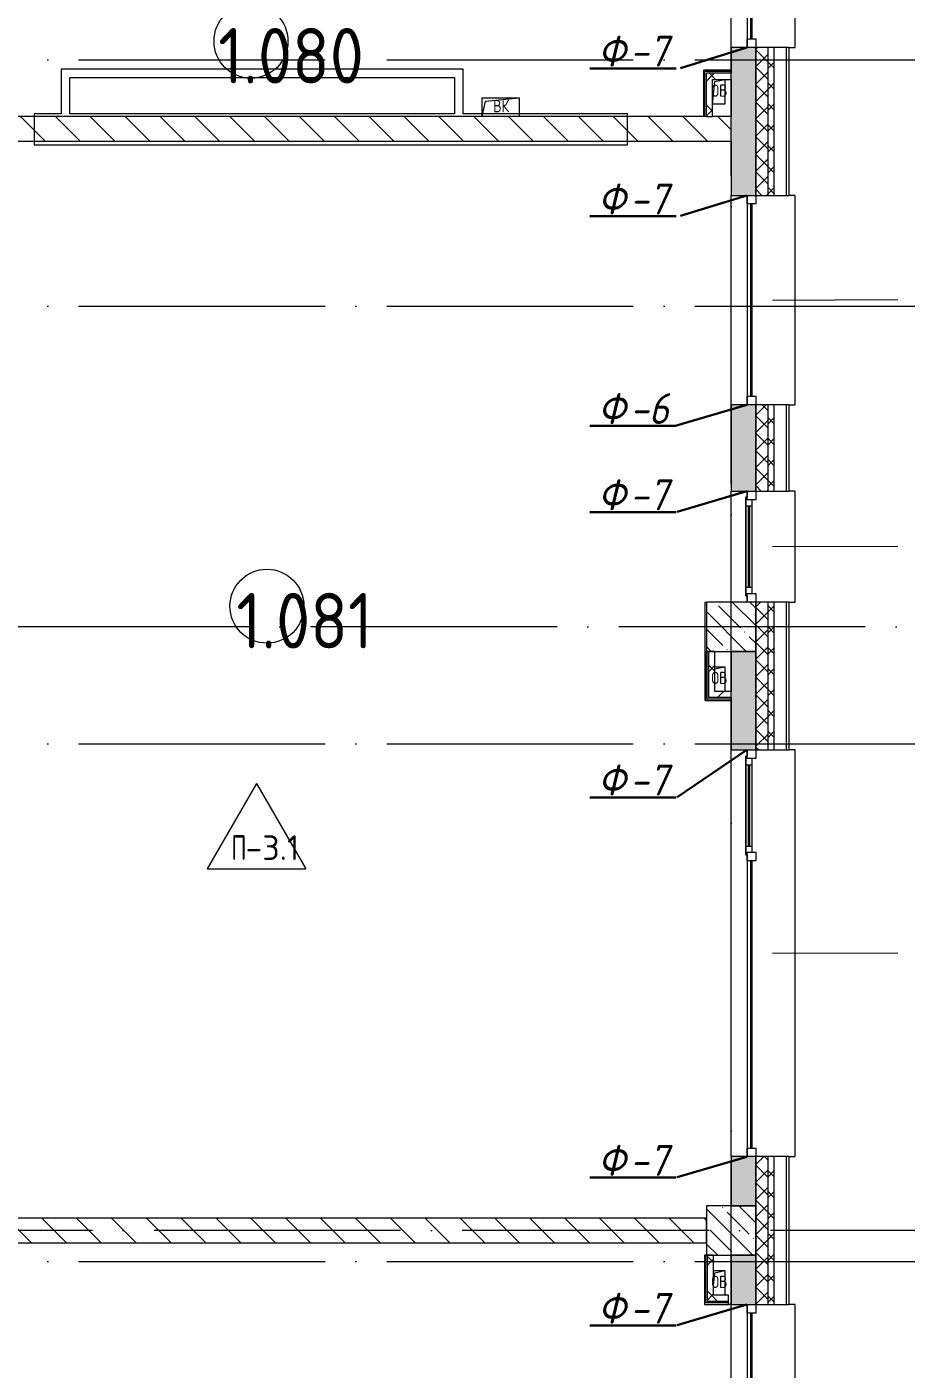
# Model space of a CAD drawing. Header units: millimetres. Extents: x -592259 to 288321, y -552984 to 293768.
# Drawn here: x 159324 to 166458, y 34901 to 45792 of the extents above; entities that cross this region are included whole.
import ezdxf

# ---------------------------------------------------------------- set-up
doc = ezdxf.new("R2010")
doc.units = ezdxf.units.MM
doc.linetypes.add('ADSK_Линия сетки', pattern=[2500, 2000, -250, 0, -250])
for name, color, linetype, lineweight in [('2)Фархверки', 40, 'Continuous', 30), ('A-AREA-____-IDEN', 250, 'Continuous', 9), ('A-DETL-____-OTLN', 250, 'Continuous', 5), ('A-DETL-GENF-OTLN', 250, 'Continuous', 5), ('A-FLOR-____-IDEN', 250, 'Continuous', 9), ('A-FLOR-____-OTLN', 250, 'Continuous', 9), ('A-GLAZ-____-IDEN', 250, 'Continuous', 9), ('A-GLAZ-____-MCUT', 250, 'Continuous', 9), ('A-GLAZ-____-OTLN', 250, 'Continuous', 5), ('A-WALL-____-MCUT', 250, 'Continuous', 13), ('A-WALL-____-PATT', 250, 'Continuous', 13), ('A-WALL-FNSH-MCUT', 250, 'Continuous', 13), ('I-WALL-____-OTLN', 250, 'Continuous', 9), ('S-COLS-____-MCUT', 250, 'Continuous', 25), ('S-COLS-____-OTLN', 250, 'Continuous', 9), ('S-GRID-____-OTLN', 250, 'Continuous', 9)]:
    doc.layers.add(name, color=color, linetype=linetype, lineweight=lineweight)
doc.styles.add('ISOCPEUR', font='isocpeur.ttf', dxfattribs={"width": 0.8, "height": 100})
doc.styles.add('ISOCPEUR_1', font='isocpeur.ttf', dxfattribs={"width": 0.9, "height": 250})
doc.styles.add('ISOCPEUR_2', font='isocpeur.ttf', dxfattribs={"height": 160})
doc.styles.add('ISOCPEUR_I', font='isocpeui.ttf', dxfattribs={"width": 0.9, "height": 12.5})
pattern_1 = [(135, (12287.91, -0.0006), (-141.42136, -141.42136), [])]
pattern_2 = [(45, (12287.91, -0.0006), (-141.42136, 141.42136), []), (135, (12287.91, -0.0006), (-141.42136, -141.42136), [])]
pattern_3 = [(135, (12287.91, -0.0006), (-142.5612, -142.5612), []), (135, (12430.48, -0.0006), (-142.5612, -142.5612), [252.016, -50.403, 3.353, -47.05])]

# ---------------------------------------------------------------- blocks, each defined once
blk = doc.blocks.new('Окно_СКБ_2Ст1 - Окно_СКБ_2Ст 3300_ОК2-29018964-АР1_Маркировочный план 1 этажа С2и3')
at = {"layer": 'A-GLAZ-____-MCUT'}
for p, q in [((-1650, -195), (-1650, -125)), ((-1650, -125), (-1580, -125)), ((-1580, -195), (-1650, -195)), ((-1580, -125), (-1580, -195)), ((750, -195), (750, -125)), ((750, -125), (820, -125)), ((820, -195), (750, -195)), ((820, -195), (800, -195)), ((800, -195), (800, -205)), ((800, -205), (1600, -205)), ((1600, -205), (800, -205)), ((820, -125), (820, -195)), ((1580, -155), (820, -155)), ((820, -155), (820, -195)), ((870, -205), (870, -155)), ((1530, -205), (1530, -155)), ((1580, -195), (1580, -125)), ((1580, -125), (1650, -125)), ((1580, -195), (1580, -155)), ((1650, -195), (1580, -195)), ((1600, -195), (1580, -195)), ((1600, -205), (1600, -195)), ((1650, -125), (1650, -195))]:
    blk.add_line(p, q, dxfattribs=at)
at = {"layer": 'A-GLAZ-____-MCUT', "lineweight": 5}
for p, q in [((750, -155), (-1580, -155)), ((750, -165), (-1580, -165)), ((870, -175), (1530, -175)), ((1530, -185), (870, -185))]:
    blk.add_line(p, q, dxfattribs=at)
at = {"layer": 'A-GLAZ-____-OTLN'}
for p, q in [((-1650, -195), (800, -195)), ((1600, -195), (1650, -195))]:
    blk.add_line(p, q, dxfattribs=at)
blk = doc.blocks.new('WNW_Отлив1 - Отлив_металлический 2-28598290-АР1_Маркировочный план 1 этажа С2и3')
at = {"layer": 'A-GLAZ-____-OTLN'}
for p, q in [((1650, 320), (-1650, 320)), ((-1650, 320), (-1650, 270)), ((1650, 270), (1650, 320))]:
    blk.add_line(p, q, dxfattribs=at)
blk = doc.blocks.new('Окно_СКБ_2Ст1 - Окно_СКБ_2Ст 3300_ОК2л-V47-АР1_Маркировочный план 1 этажа С2и3')
at = {"layer": 'A-GLAZ-____-MCUT'}
for p, q in [((-1650, -195), (-1650, -125)), ((-1650, -125), (-1580, -125)), ((-1580, -195), (-1650, -195)), ((-1580, -195), (-1600, -195)), ((-1600, -195), (-1600, -205)), ((-1600, -205), (-800, -205)), ((-800, -205), (-1600, -205)), ((-1580, -125), (-1580, -195)), ((-820, -155), (-1580, -155)), ((-1580, -155), (-1580, -195)), ((-1530, -205), (-1530, -155)), ((-870, -205), (-870, -155)), ((-820, -195), (-820, -125)), ((-820, -125), (-750, -125)), ((-820, -195), (-820, -155)), ((-750, -195), (-820, -195)), ((-800, -195), (-820, -195)), ((-800, -205), (-800, -195)), ((-750, -125), (-750, -195)), ((1580, -195), (1580, -125)), ((1580, -125), (1650, -125)), ((1650, -195), (1580, -195)), ((1650, -125), (1650, -195))]:
    blk.add_line(p, q, dxfattribs=at)
at = {"layer": 'A-GLAZ-____-MCUT', "lineweight": 5}
for p, q in [((-1530, -175), (-870, -175)), ((-870, -185), (-1530, -185)), ((1580, -155), (-750, -155)), ((1580, -165), (-750, -165))]:
    blk.add_line(p, q, dxfattribs=at)
at = {"layer": 'A-GLAZ-____-OTLN'}
for p, q in [((-1650, -195), (-1600, -195)), ((-800, -195), (1650, -195))]:
    blk.add_line(p, q, dxfattribs=at)
blk = doc.blocks.new('Окно_СКБ_1Ст1 - 120_Окно_СКБ_1Ст_900_ОК6Л-V48-АР1_Маркировочный план 1 этажа С2и3')
at = {"layer": 'A-GLAZ-____-MCUT'}
for p, q in [((-450, -195), (-450, -125)), ((-450, -125), (-380, -125)), ((-380, -195), (-450, -195)), ((-380, -195), (-400, -195)), ((-400, -195), (-400, -205)), ((-400, -205), (400, -205)), ((400, -205), (-400, -205)), ((-380, -125), (-380, -195)), ((380, -155), (-380, -155)), ((-380, -155), (-380, -195)), ((-330, -205), (-330, -155)), ((330, -205), (330, -155)), ((380, -195), (380, -125)), ((380, -125), (450, -125)), ((380, -195), (380, -155)), ((450, -195), (380, -195)), ((400, -195), (380, -195)), ((400, -205), (400, -195)), ((450, -125), (450, -195))]:
    blk.add_line(p, q, dxfattribs=at)
at = {"layer": 'A-GLAZ-____-MCUT', "lineweight": 5}
for p, q in [((-330, -175), (330, -175)), ((330, -185), (-330, -185))]:
    blk.add_line(p, q, dxfattribs=at)
at = {"layer": 'A-GLAZ-____-OTLN'}
for p, q in [((-450, -195), (-400, -195)), ((400, -195), (450, -195))]:
    blk.add_line(p, q, dxfattribs=at)
blk = doc.blocks.new('WNW_Отлив1 - Отлив_металлический 2-28596055-АР1_Маркировочный план 1 этажа С2и3')
at = {"layer": 'A-GLAZ-____-OTLN'}
for p, q in [((450, 320), (-450, 320)), ((-450, 320), (-450, 270)), ((450, 270), (450, 320))]:
    blk.add_line(p, q, dxfattribs=at)
blk = doc.blocks.new('Окно_СКБ_1Ст1 - 120_Окно_СКБ_1Ст_1700_ОК19Л-29018914-АР1_Маркировочный план 1 этажа С2и3')
at = {"layer": 'A-GLAZ-____-MCUT'}
for p, q in [((-850, -195), (-850, -125)), ((-850, -125), (-780, -125)), ((-780, -195), (-850, -195)), ((-780, -125), (-780, -195)), ((780, -195), (780, -125)), ((780, -125), (850, -125)), ((850, -195), (780, -195)), ((850, -125), (850, -195))]:
    blk.add_line(p, q, dxfattribs=at)
at = {"layer": 'A-GLAZ-____-MCUT', "lineweight": 5}
for p, q in [((780, -155), (-780, -155)), ((780, -165), (-780, -165))]:
    blk.add_line(p, q, dxfattribs=at)
at = {"layer": 'A-GLAZ-____-OTLN'}
blk.add_line((-850, -195), (850, -195), dxfattribs=at)
blk = doc.blocks.new('WNW_Отлив1 - Отлив_металлический 2-28595994-АР1_Маркировочный план 1 этажа С2и3')
at = {"layer": 'A-GLAZ-____-OTLN'}
for p, q in [((850, 320), (-850, 320)), ((-850, 320), (-850, 270)), ((850, 270), (850, 320))]:
    blk.add_line(p, q, dxfattribs=at)
blk = doc.blocks.new('_Wn_-As_OpeningMEP_floor__Rectangular - _Wn_-As_OpeningMEP_floor__Rectangular-34707406-АР1_Маркировочный план 1 этажа С2и3')
at = {"layer": 'A-DETL-GENF-OTLN', "lineweight": 5}
for p, q in [((-123, 98), (150, 125)), ((-150, -25), (-123, 98))]:
    blk.add_line(p, q, dxfattribs=at)
blk = doc.blocks.new('_Wn_-As_OpeningMEP_floor__Rectangular - _Wn_-As_OpeningMEP_floor__Rectangular-34853280-АР1_Маркировочный план 1 этажа С2и3')
at = {"layer": 'A-DETL-GENF-OTLN', "lineweight": 5}
for p, q in [((-50, -50), (-32, 132)), ((-32, 132), (50, 150))]:
    blk.add_line(p, q, dxfattribs=at)
blk = doc.blocks.new('_Wn_-As_OpeningMEP_floor__Rectangular - _Wn_-As_OpeningMEP_floor__Rectangular-V73-АР1_Маркировочный план 1 этажа С2и3')
at = {"layer": 'A-DETL-GENF-OTLN', "lineweight": 5}
blk.add_line((-32, 132), (50, 150), dxfattribs=at)
blk = doc.blocks.new('_Wn_-As_OpeningMEP_floor__Rectangular - _Wn_-As_OpeningMEP_floor__Rectangular-V74-АР1_Маркировочный план 1 этажа С2и3')
at = {"layer": 'A-DETL-GENF-OTLN', "lineweight": 5}
for p, q in [((-42, 33), (-32, 132)), ((-32, 132), (50, 150))]:
    blk.add_line(p, q, dxfattribs=at)
blk = doc.blocks.new('AAR_СКБ_Марка_Помещения_мал - Номер-28977439-АР1_Маркировочный план 1 этажа С2и3')
at = {"layer": 'A-AREA-____-IDEN'}
blk.add_circle((-0.03, 0), 3, dxfattribs=at)
blk = doc.blocks.new('AAR_СКБ_Марка_Перекрытия - Марка пола-17325028-АР1_Маркировочный план 1 этажа С2и3')
at = {"layer": 'A-FLOR-____-IDEN'}
for p, q in [((0, 6.93), (-4, 0)), ((0, 6.93), (4, 0)), ((-4, 0), (4, 0))]:
    blk.add_line(p, q, dxfattribs=at)

msp = doc.modelspace()

# ---------------------------------------------------------------- hatches: boundary and pattern name
at = {"layer": 'A-WALL-____-PATT', "lineweight": 15, "true_color": 0x000000}
h = msp.add_hatch(dxfattribs=at)
h.set_pattern_fill('FP_53', color=18, style=0, pattern_type=2)
h.set_pattern_definition([(135, (12287.91, -0.0006), (-84.85281, -84.85281), []), (225, (12287.91, -0.0006), (84.85281, -84.85281), [])])
h.paths.add_polyline_path([(165337.9138, -275), (165387.9138, -274.6831), (165386.9138, 624.9994), (165337.9138, 624.9994), (165337.9138, -235.4489)])
h.paths.add_polyline_path([(165386.9138, 2324.9994), (165387.9138, 2324.9994), (165386.9138, 3024.9994), (165337.9138, 3024.9994), (165337.9138, 2324.9994)])
h.paths.add_polyline_path([(165387.9138, 3924.9994), (165386.9138, 5124.9994), (165337.9138, 5124.9994), (165337.9138, 3924.9994), (165386.9138, 3924.9994)])
h.paths.add_polyline_path([(165337.9138, 8424.9994), (165387.9138, 8424.9994), (165386.9138, 9624.9994), (165337.9138, 9624.9994), (165337.9138, 8799.0577)])
h.paths.add_polyline_path([(165365.6416, 11324.9994), (165387.9138, 11324.9994), (165386.9138, 12024.9994), (165337.9138, 12024.9994), (165337.9138, 11324.9994), (165362.8229, 11324.9994)])
h.paths.add_polyline_path([(165387.9138, 12924.9994), (165386.9138, 13225.3683), (165337.9138, 13225.3683), (165337.9138, 12925), (165386.9138, 12924.9994)])
h.paths.add_polyline_path([(165362.8985, 13525.3683), (165387.9138, 13525.3683), (165387.9138, 14124.9994), (165337.9138, 14124.9994), (165337.9138, 13525.3683)])
h.paths.add_polyline_path([(165374.1295, 17424.9994), (165387.9138, 17424.9994), (165387.9138, 18624.9994), (165337.9138, 18624.9994), (165337.9138, 17425), (165374.0437, 17425)])
h.paths.add_polyline_path([(165337.9138, 20324.9994), (165387.9138, 20324.9994), (165387.9138, 21024.9994), (165337.9138, 21024.9994)])
h.paths.add_polyline_path([(165387.9138, 21924.9994), (165387.9138, 23124.9994), (165337.9138, 23124.9994), (165337.9138, 21925), (165359.3769, 21924.9994)])
h.paths.add_polyline_path([(165344.6243, 26424.9994), (165387.9138, 26424.9994), (165387.9138, 27624.9994), (165337.9138, 27624.9994), (165337.9138, 26425), (165344.3405, 26425)])
h.paths.add_polyline_path([(165387.9138, 28524.9994), (165387.9138, 29224.9994), (165337.9138, 29224.9994), (165337.9138, 28524.9994)])
h.paths.add_polyline_path([(165387.9138, 30924.9994), (165387.9138, 32124.9994), (165337.9138, 32124.9994), (165337.9138, 30924.9994)])
h.paths.add_polyline_path([(165387.9138, 35424.9994), (165387.9138, 36624.9994), (165337.9138, 36624.9994), (165337.9138, 35424.9994)])
h.paths.add_polyline_path([(165387.9138, 39924.9994), (165387.9138, 41125), (165337.9138, 41125), (165337.9138, 39924.9994)])
h.paths.add_polyline_path([(165387.9138, 42025), (165387.9138, 42725), (165337.9138, 42725), (165337.9138, 42025)])
h.paths.add_polyline_path([(165387.9138, 44425), (165387.9138, 45625), (165337.9138, 45625), (165337.9138, 44425)])
h.paths.add_polyline_path([(165387.9138, 47325), (165387.9138, 48024.9994), (165337.9138, 48024.9994), (165337.9138, 47325)])
h.paths.add_polyline_path([(165387.9138, 48924.9994), (165387.9138, 50124.9994), (165337.9138, 50124.9994), (165337.9138, 48924.9994)])
h.paths.add_polyline_path([(165337.9138, 53424.9994), (165387.9138, 53424.9994), (165387.9138, 54624.9994), (165337.9138, 54624.9994), (165337.9138, 53727.4152)])
h.paths.add_polyline_path([(165387.9138, 57924.9994), (165386.9138, 59075), (165337.9138, 59075), (165337.9138, 57924.9994)])
h = msp.add_hatch(dxfattribs=at)
h.set_pattern_fill('FP_52', color=18, style=0, pattern_type=2)
h.set_pattern_definition([(45, (12287.91, -0.0006), (-70.71068, 70.71068), []), (135, (12287.91, -0.0006), (-70.71068, -70.71068), [])])
h.paths.add_polyline_path([(165237.9138, -175), (165337.9138, -175), (165337.9138, 624.9994), (165237.9138, 624.9994), (165237.9138, -85.6642)])
h.paths.add_polyline_path([(165264.2854, 2324.9994), (165337.9138, 2324.9994), (165337.9138, 3024.9994), (165237.9138, 3024.9994), (165237.9138, 2324.9994)])
h.paths.add_polyline_path([(165282.8081, 3924.9994), (165337.9138, 3924.9994), (165337.9138, 5124.9994), (165237.9138, 5124.9994), (165237.9138, 3924.9994), (165281.8032, 3925)])
h.paths.add_polyline_path([(165237.9138, 8424.9994), (165337.9138, 8424.9994), (165337.9138, 9624.9994), (165237.9138, 9624.9994), (165237.9138, 8799.0577)])
h.paths.add_polyline_path([(165237.9138, 11324.9994), (165337.9138, 11324.9994), (165337.9138, 12024.9994), (165237.9138, 12024.9019), (165237.9138, 11729.168)])
h.paths.add_polyline_path([(165237.9138, 12924.9994), (165337.9137, 12925), (165337.9138, 13225.3683), (165237.9138, 13225.3683)])
h.paths.add_polyline_path([(165237.9138, 13525.3683), (165337.9138, 13525.3683), (165337.9138, 14124.9994), (165237.9138, 14124.6388), (165237.9138, 13682.5749)])
h.paths.add_polyline_path([(165337.9137, 17425), (165337.9138, 18624.9994), (165237.9138, 18624.9994), (165237.9138, 17425)])
h.paths.add_polyline_path([(165237.9138, 20324.9994), (165337.9138, 20324.9994), (165337.9138, 21024.9994), (165237.9138, 21024.9994)])
h.paths.add_polyline_path([(165237.9138, 21925), (165337.9137, 21925), (165337.9138, 23124.9994), (165237.9138, 23124.9994), (165237.9138, 22324.9342)])
h.paths.add_polyline_path([(165337.9137, 26425), (165337.9138, 27624.9994), (165237.9138, 27624.9994), (165237.9138, 26425)])
h.paths.add_polyline_path([(165337.9138, 28524.9994), (165337.9138, 29224.9994), (165237.9138, 29224.8142), (165237.9138, 28524.9994), (165337.7397, 28524.9994)])
h.paths.add_polyline_path([(165337.9138, 30924.9994), (165337.9138, 32124.9994), (165237.9138, 32124.9994), (165237.9138, 30924.9994), (165329.8717, 30924.9994)])
h.paths.add_polyline_path([(165314.6372, 35424.9994), (165337.9138, 35424.9994), (165337.9138, 36624.9994), (165237.9138, 36624.9994), (165237.9138, 35424.9994)])
h.paths.add_polyline_path([(165299.7856, 39924.9994), (165337.9138, 39924.9994), (165337.9138, 41125), (165237.9138, 41124.9989), (165237.9138, 39924.9994)])
h.paths.add_polyline_path([(165293.482, 42025), (165337.9138, 42025), (165337.9138, 42725), (165237.9138, 42725), (165237.9138, 42025), (165292.8549, 42025)])
h.paths.add_polyline_path([(165284.934, 44425), (165337.9138, 44425), (165337.9138, 45625), (165237.9138, 45625), (165237.9138, 44425)])
h.paths.add_polyline_path([(165237.9138, 47325), (165337.9138, 47325), (165337.9138, 48024.9994), (165237.9138, 48024.9994), (165237.9138, 47725)])
h.paths.add_polyline_path([(165237.9138, 48924.9994), (165337.9138, 48924.9994), (165337.9138, 50124.9994), (165237.9138, 50124.9994), (165237.9138, 49820.6015)])
h.paths.add_polyline_path([(165237.9138, 53424.9994), (165337.9138, 53424.9994), (165337.9138, 54624.9994), (165237.9138, 54624.9994), (165237.9138, 53727.4152)])
h.paths.add_polyline_path([(165237.9138, 57924.9994), (165337.9138, 57924.9994), (165337.9138, 58975), (165237.9138, 58975), (165237.9138, 58575)])
h = msp.add_hatch(dxfattribs=at)
h.set_pattern_fill('FP_3', color=18, style=0, pattern_type=2)
h.set_pattern_definition([(50, (12287.9, -0.0006), (364.36793, -31.8783), [38.1, -419.1]), (355, (12287.9, -0.0006), (-70.48585, 382.1133), [30.48, -335.28]), (100.451, (12318.28, -2.66), (293.885, 350.2334), [32.38, -356.18]), (46.184, (12287.9, 101.6), (542.1585, -84.0858), [57.15, -628.65]), (96.636, (12333.1, 94.6), (474.8049, 494.8554), [48.57, -534.27]), (351.184, (12287.9, 101.6), (474.8102, 494.85), [45.72, -502.92]), (21, (12338.7, 76.2), (303.22847, -204.53046), [38.1, -419.1]), (326, (12338.7, 76.2), (123.6039, 368.37604), [30.48, -335.28]), (71.451, (12364, 59.16), (426.8341, 163.8427), [32.38, -356.18]), (37.5, (12287.91, -0.0006), (6.17665, 169.11015), [16.764, -314.452, 16.764, -323.596, -336.55]), (37.5, (12287.91, -0.0006), (6.17665, 169.11015), [-671.576, 16.764, -319.786]), (7.5, (12287.91, -0.0006), (133.63888, 200.3615), [16.764, -177.292, 16.764, -306.832, -128.27]), (7.5, (12287.91, -0.0006), (133.63888, 200.3615), [-517.652, 16.764, -111.506]), (327.5, (12174.63, -0.0006), (271.18182, -11.45836), [16.764, -110.236, 16.764, -379.476, -525.78]), (327.5, (12174.63, -0.0006), (271.18182, -11.45836), [-523.24, 16.764, -509.016]), (317.5, (12123.83, -0.0006), (296.2585, 50.85285), [16.764, -148.336, 16.764, -246.38, -373.38]), (317.5, (12123.83, -0.0006), (296.2585, 50.85285), [-428.244, 16.764, -356.616])])
h.paths.add_polyline_path([(165037.8919, -175), (165236.9138, -174.511), (165037.8919, -75), (165037.8919, -171.0626)])
h.paths.add_polyline_path([(165037.8919, 125), (165237.8919, 225), (165236.9138, 624.9994), (165037.8919, 624.9994), (165037.8919, 225)])
h.paths.add_polyline_path([(165236.9138, 2324.9994), (165237.8919, 2324.9994), (165236.9138, 3024.9994), (165037.8925, 3024.9974), (165037.9789, 2324.9994), (165216.2645, 2324.9994)])
h.paths.add_polyline_path([(165037.9138, 4325), (165237.8919, 4325), (165236.9138, 5124.9994), (165037.8919, 5124.9994), (165037.8925, 4325)])
h.paths.add_polyline_path([(165141.3906, 8825), (165237.8919, 8825), (165236.9138, 9624.9994), (165037.8919, 9624.9994), (165037.8919, 8825), (165139.5446, 8825)])
h.paths.add_polyline_path([(165114.5786, 11324.9994), (165237.8919, 11324.9994), (165236.9138, 12024.9994), (165037.8919, 12024.9994), (165037.9148, 11324.9994), (165112.2198, 11324.9994)])
h.paths.add_polyline_path([(165093.129, 13325), (165236.9138, 13325), (165236.9138, 14124.9994), (165037.8919, 14124.9994), (165037.8919, 13325), (165090.36, 13325)])
h.paths.add_polyline_path([(165044.8674, 17825), (165237.8919, 17825), (165236.9138, 18624.9994), (165037.8919, 18624.9994), (165037.8919, 17825), (165041.1754, 17825)])
h.paths.add_polyline_path([(165037.9138, 20324.9994), (165237.8919, 20324.9994), (165236.9138, 21024.9994), (165037.8919, 21024.9994), (165037.8919, 20324.9994)])
h.paths.add_polyline_path([(165037.9138, 22325), (165237.8919, 22325), (165236.9138, 23124.9994), (165037.8919, 23124.9994), (165037.8919, 22325)])
h.paths.add_polyline_path([(165237.8919, 26825), (165236.9138, 27624.9994), (165037.8919, 27624.9994), (165037.8919, 26825), (165236.9138, 26825)])
h.paths.add_polyline_path([(165068.9434, 28524.9994), (165237.8919, 28524.9994), (165236.9138, 29224.9994), (165037.8919, 29224.9994), (165037.9138, 28524.9994)])
h.paths.add_polyline_path([(165037.9138, 31325), (165237.8919, 31325), (165236.9138, 32124.9994), (165037.8919, 32124.9994), (165037.8919, 31325)])
h.paths.add_polyline_path([(165237.8919, 35424.9994), (165236.9138, 35825), (165037.8919, 35825), (165037.9138, 35424.9994), (165236.9138, 35424.9994)])
h.paths.add_polyline_path([(165037.9138, 36225), (165237.8919, 36225), (165236.9138, 36624.9994), (165037.8919, 36624.9994), (165037.8919, 36225)])
h.paths.add_polyline_path([(165037.9138, 39924.9994), (165237.8919, 39924.9994), (165236.9138, 40725), (165037.8919, 40725), (165037.8919, 39924.9994)])
h.paths.add_polyline_path([(165037.9138, 42025), (165237.8919, 42025), (165236.9138, 42725), (165037.8919, 42725), (165037.8919, 42025)])
h.paths.add_polyline_path([(165039.9348, 44425), (165237.8919, 44425), (165236.9138, 45625), (165037.8919, 45625), (165037.9138, 44425)])
h.paths.add_polyline_path([(165084.8373, 47725), (165237.8919, 47725), (165236.9138, 48024.9994), (165037.8919, 48024.9994), (165037.9138, 47725)])
h.paths.add_polyline_path([(165236.9138, 48924.9994), (165237.8919, 48924.9994), (165236.9138, 50124.9994), (165037.8919, 50124.9994), (165037.9138, 48924.9994), (165234.5953, 48924.9994)])
h.paths.add_polyline_path([(165100.5645, 53825), (165237.8919, 53825), (165236.9138, 54624.9994), (165037.8919, 54624.9994), (165037.9138, 53825), (165045.6407, 53825)])
h.paths.add_polyline_path([(165198.7125, 57924.9994), (165237.8919, 57924.9994), (165236.9138, 58575), (165037.8919, 58575), (165037.9138, 57924.9994), (165167.9138, 57924.9994)])
h = msp.add_hatch(dxfattribs=at)
h.set_pattern_fill('FP_83', color=18, style=0, pattern_type=2)
h.set_pattern_definition(pattern_2)
h.paths.add_polyline_path([(164887.8931, 45064.9994), (164887.8931, 45415.9994), (164837.8931, 45415.9994), (164837.8931, 45064.9994)])
h = msp.add_hatch(dxfattribs=at)
h.set_pattern_fill('FP_83', color=18, style=0, pattern_type=2)
h.set_pattern_definition(pattern_2)
h.paths.add_polyline_path([(164887.8931, 45365.9994), (165037.8919, 45365.9994), (165037.8706, 45415.9994), (164887.8931, 45415.9994)])
h = msp.add_hatch(dxfattribs=at)
h.set_pattern_fill('FP_2', color=18, style=0, pattern_type=2)
h.set_pattern_definition(pattern_1)
h.paths.add_polyline_path([(159417.7132, 44864.9994), (165037.8919, 44864.9994), (165037.8706, 45064.9994), (157977.8919, 45064.9994), (157977.8919, 44864.9994), (159409.3133, 44864.9994)])
h = msp.add_hatch(dxfattribs=at)
h.set_pattern_fill('FP_83', color=18, style=0, pattern_type=2)
h.set_pattern_definition(pattern_2)
h.paths.add_polyline_path([(164855.9138, 40400.3155), (164905.9138, 40400.3155), (164905.9138, 40725), (164855.9138, 40725), (164855.9138, 40541.919)])
h = msp.add_hatch(dxfattribs=at)
h.set_pattern_fill('FP_83', color=18, style=0, pattern_type=2)
h.set_pattern_definition(pattern_2)
h.paths.add_polyline_path([(164887.8931, 40350.3155), (165037.8919, 40350.3155), (165037.8706, 40400.3155), (164855.9138, 40399.9787), (164855.9138, 40350.3155)])
h = msp.add_hatch(dxfattribs=at)
h.set_pattern_fill('FP_2', color=18, style=0, pattern_type=2)
h.set_pattern_definition(pattern_1)
h.paths.add_polyline_path([(157737.9138, 35925.1509), (164837.8919, 35925.1509), (164837.8919, 36125.1509), (157737.9138, 36125.1509)])
h = msp.add_hatch(dxfattribs=at)
h.set_pattern_fill('FP_83', color=18, style=0, pattern_type=2)
h.set_pattern_definition(pattern_2)
h.paths.add_polyline_path([(164887.8931, 35500.3155), (164895.9138, 35500.3155), (164895.9138, 35825), (164845.9138, 35825), (164845.9138, 35500.3155)])
h = msp.add_hatch(dxfattribs=at)
h.set_pattern_fill('FP_83', color=18, style=0, pattern_type=2)
h.set_pattern_definition(pattern_2)
h.paths.add_polyline_path([(164988.0918, 35450.3155), (165017.8919, 35450.3155), (165017.8919, 35500.3155), (164845.9138, 35500.3155), (164845.9138, 35450.3155), (164987.8931, 35450.3155)])
at = {"layer": 'S-COLS-____-OTLN', "lineweight": 5, "true_color": 0x000000}
h = msp.add_hatch(dxfattribs=at)
h.set_pattern_fill('FP_1', color=18, style=0, pattern_type=2)
h.set_pattern_definition(pattern_3)
h.paths.add_polyline_path([(165236.9138, 40725), (165237.8919, 40725.1754), (165236.9138, 41125), (164837.8919, 41125), (164837.8919, 40725), (165234.5953, 40725)])
h = msp.add_hatch(dxfattribs=at)
h.set_pattern_fill('FP_1', color=18, style=0, pattern_type=2)
h.set_pattern_definition(pattern_3)
h.paths.add_polyline_path([(164985.2402, 35825), (165237.8919, 35825), (165236.9138, 36225), (164837.8919, 36225), (164837.9138, 35825), (164887.8931, 35825)])

# ---------------------------------------------------------------- linework, layer by layer
at = {"layer": '2)Фархверки'}
for p, q in [((165165.2337, 45624.6376), (164626.6381, 45458.1307)), ((164591.0767, 45454.9868), (163891.0767, 45454.9868)), ((165165.2337, 44424.6376), (164626.6381, 44258.1307)), ((164591.0767, 44254.9868), (163891.0767, 44254.9868)), ((165165.2337, 42724.6376), (164593.5821, 42557.6307)), ((164591.0767, 42554.9868), (163891.0767, 42554.9868)), ((165165.2337, 42024.6376), (164600.217, 41857.6307)), ((164591.0767, 41854.9868), (163891.0767, 41854.9868)), ((165165.2337, 39924.637), (164600.217, 39543.1299)), ((164591.0767, 39540.486), (163891.0767, 39540.486)), ((165165.2337, 36624.637), (164600.217, 36457.6301)), ((164591.0767, 36454.9863), (163891.0767, 36454.9863)), ((165165.2337, 35424.637), (164600.217, 35257.6301)), ((164591.0767, 35254.9863), (163891.0767, 35254.9863))]:
    msp.add_line(p, q, dxfattribs=at)
at = {"layer": 'A-DETL-____-OTLN', "color": 18, "true_color": 0x000000}
for p, q in [((159602.9138, 45450), (159602.9138, 45085)), ((162862.9138, 45450), (159602.9138, 45450)), ((162862.9138, 45085), (162862.9138, 45450)), ((159672.9138, 45085), (159672.9138, 45380)), ((159672.9138, 45380), (162792.9138, 45380)), ((162792.9138, 45380), (162792.9138, 45085)), ((159602.9138, 45085), (159382.9138, 45085)), ((159382.9138, 45085), (159382.9138, 44835)), ((162792.9138, 45085), (159672.9138, 45085)), ((164197.9138, 45085), (162862.9138, 45085)), ((164197.9138, 44835), (164197.9138, 45085)), ((159382.9138, 44835), (164197.9138, 44835))]:
    msp.add_line(p, q, dxfattribs=at)
at = {"layer": 'A-FLOR-____-OTLN', "color": 18, "lineweight": 5, "true_color": 0x000000}
for p, q in [((164987.8931, 45365.9994), (164987.8931, 45165.9994)), ((163018.2937, 45064.9994), (163018.2937, 45215.0011)), ((163018.2937, 45215.0011), (163318.2937, 45215.0011)), ((163318.2937, 45215.0011), (163318.2937, 45064.9994)), ((164987.8931, 45165.9994), (164887.8931, 45165.9994)), ((164827.9138, 40325.3155), (164827.9138, 41125)), ((164827.9138, 41125), (164837.8919, 41125)), ((164905.9138, 40600.3155), (164987.8931, 40600.3155)), ((164987.8931, 40600.3155), (164987.8931, 40400.3155)), ((164830.9138, 40325.3155), (164827.9138, 40325.3155)), ((164895.9138, 35700.3155), (164987.8931, 35700.3155)), ((164987.8931, 35700.3155), (164987.8931, 35500.3155)), ((165037.8919, 35425.3155), (165017.8919, 35425.3155))]:
    msp.add_line(p, q, dxfattribs=at)
at = {"layer": 'A-GLAZ-____-IDEN', "color": 18, "lineweight": 15, "true_color": 0x000000}
for p, q in [((165372.9138, 43575), (166391.8278, 43579.5052)), ((165372.9138, 41575), (166391.8278, 41579.5018)), ((165372.9138, 38274.9994), (166391.8278, 38279.5012))]:
    msp.add_line(p, q, dxfattribs=at)
at = {"layer": 'A-WALL-____-MCUT', "color": 18, "lineweight": 15, "true_color": 0x000000}
for p, q in [((165037.8919, 45625), (165037.8919, 45415.9994)), ((165237.8919, 45625), (165037.8919, 45625)), ((165237.8919, 44425), (165237.8919, 45625)), ((165337.9138, 45625), (165237.9138, 45625)), ((165237.9138, 45625), (165237.9138, 44425)), ((165387.9138, 45625), (165337.9138, 45625)), ((165337.9138, 44425), (165337.9138, 45625)), ((165487.9138, 45625), (165387.9138, 45625)), ((165387.9138, 44425), (165387.9138, 45625)), ((165487.9138, 44425), (165487.9138, 45625)), ((164825.3931, 45064.9994), (164825.3931, 45428.4994)), ((165037.8919, 45428.4994), (164825.3931, 45428.4994)), ((164837.8931, 45064.9994), (164837.8931, 45415.9994)), ((165037.8919, 45415.9994), (164837.8931, 45415.9994)), ((164887.8931, 45064.9994), (164887.8931, 45365.9994)), ((164887.8931, 45365.9994), (165037.8919, 45365.9994)), ((165037.8919, 45365.9994), (165037.8919, 45415.9994)), ((165037.8919, 45365.9994), (165037.8919, 45064.9994)), ((164837.8931, 45064.9994), (157977.8919, 45064.9994)), ((164837.8931, 45064.9994), (164887.8931, 45064.9994)), ((165037.8919, 45064.9994), (164887.8931, 45064.9994)), ((165037.8919, 44864.9994), (165037.8919, 45064.9994)), ((157837.8925, 44864.9994), (165037.8919, 44864.9994)), ((165037.8919, 44864.9994), (165037.8919, 44425)), ((165037.8919, 44425), (165237.8919, 44425)), ((165237.9138, 44425), (165337.9138, 44425)), ((165337.9138, 44425), (165387.9138, 44425)), ((165387.9138, 44425), (165487.9138, 44425)), ((165037.8919, 42725), (165037.8919, 42025)), ((165237.8919, 42725), (165037.8919, 42725)), ((165237.8919, 42025), (165237.8919, 42725)), ((165337.9138, 42725), (165237.9138, 42725)), ((165237.9138, 42725), (165237.9138, 42025)), ((165387.9138, 42725), (165337.9138, 42725)), ((165337.9138, 42025), (165337.9138, 42725)), ((165487.9138, 42725), (165387.9138, 42725)), ((165387.9138, 42025), (165387.9138, 42725)), ((165487.9138, 42025), (165487.9138, 42725)), ((165037.8919, 42025), (165237.8919, 42025)), ((165237.9138, 42025), (165337.9138, 42025)), ((165337.9138, 42025), (165387.9138, 42025)), ((165387.9138, 42025), (165487.9138, 42025)), ((165237.9138, 41125), (165237.9138, 40725)), ((165337.9138, 41125), (165237.9138, 41125)), ((165387.9138, 41125), (165337.9138, 41125)), ((165337.9138, 39924.9994), (165337.9138, 41125)), ((165487.9138, 41125), (165387.9138, 41125)), ((165387.9138, 39924.9994), (165387.9138, 41125)), ((165487.9138, 39924.9994), (165487.9138, 41125)), ((164843.4138, 40337.8155), (164843.4138, 40725)), ((164905.9138, 40725), (164855.9138, 40725)), ((164855.9138, 40350.3155), (164855.9138, 40725)), ((164905.9138, 40400.3155), (164905.9138, 40725)), ((165037.8919, 40725), (165037.8919, 40400.3155)), ((165237.8919, 40725), (165037.8919, 40725)), ((165237.8919, 39924.9994), (165237.8919, 40725)), ((165237.9138, 40725), (165237.9138, 39924.9994)), ((165037.8919, 40337.8155), (164843.4138, 40337.8155)), ((165037.8919, 40350.3155), (164855.9138, 40350.3155)), ((165037.8919, 40400.3155), (164905.9138, 40400.3155)), ((165037.8919, 40350.3155), (165037.8919, 40400.3155)), ((165037.8919, 40350.3155), (165037.8919, 39924.9994)), ((165037.8919, 39924.9994), (165237.8919, 39924.9994)), ((165237.9138, 39924.9994), (165337.9138, 39924.9994)), ((165337.9138, 39924.9994), (165387.9138, 39924.9994)), ((165387.9138, 39924.9994), (165487.9138, 39924.9994)), ((165037.8919, 36624.9994), (165037.8919, 36225)), ((165237.8919, 36624.9994), (165037.8919, 36624.9994)), ((165237.8919, 36225), (165237.8919, 36624.9994)), ((165337.9138, 36624.9994), (165237.9138, 36624.9994)), ((165237.9138, 36624.9994), (165237.9138, 36225)), ((165387.9138, 36624.9994), (165337.9138, 36624.9994)), ((165337.9138, 35424.9994), (165337.9138, 36624.9994)), ((165487.9138, 36624.9994), (165387.9138, 36624.9994)), ((165387.9138, 35424.9994), (165387.9138, 36624.9994)), ((165487.9138, 35424.9994), (165487.9138, 36624.9994)), ((165037.8919, 36225), (165237.8919, 36225)), ((165237.9138, 36225), (165237.9138, 35825)), ((164837.8919, 36125.1509), (157737.9138, 36125.1509)), ((164837.8919, 35925.1509), (164837.8919, 36125.1509)), ((157737.9138, 35925.1509), (164837.8919, 35925.1509)), ((164833.4138, 35437.8155), (164833.4138, 35825)), ((164895.9138, 35825), (164845.9138, 35825)), ((164845.9138, 35450.3155), (164845.9138, 35825)), ((164895.9138, 35500.3155), (164895.9138, 35825)), ((165037.8919, 35825), (165037.8919, 35424.9994)), ((165237.8919, 35825), (165037.8919, 35825)), ((165237.8919, 35424.9994), (165237.8919, 35825)), ((165237.9138, 35825), (165237.9138, 35424.9994)), ((165017.8919, 35437.8155), (164833.4138, 35437.8155)), ((165017.8919, 35450.3155), (164845.9138, 35450.3155)), ((165017.8919, 35500.3155), (164895.9138, 35500.3155)), ((165017.8919, 35450.3155), (165017.8919, 35500.3155)), ((165037.8919, 35424.9994), (165237.8919, 35424.9994)), ((165237.9138, 35424.9994), (165337.9138, 35424.9994)), ((165337.9138, 35424.9994), (165387.9138, 35424.9994)), ((165387.9138, 35424.9994), (165487.9138, 35424.9994))]:
    msp.add_line(p, q, dxfattribs=at)
at = {"layer": 'A-WALL-FNSH-MCUT', "lineweight": 15}
for p, q in [((165507.9138, 45625), (165487.9138, 45625)), ((165507.9138, 44425), (165507.9138, 45625)), ((164812.8931, 45440.9994), (164812.8931, 45064.9994)), ((165037.8919, 45440.9994), (164812.8931, 45440.9994)), ((165487.9138, 44425), (165507.9138, 44425)), ((165507.9138, 42725), (165487.9138, 42725)), ((165507.9138, 42025), (165507.9138, 42725)), ((165487.9138, 42025), (165507.9138, 42025)), ((165507.9138, 41125), (165487.9138, 41125)), ((165507.9138, 39924.9994), (165507.9138, 41125)), ((164830.9138, 40725), (164830.9138, 40325.3155)), ((164855.9138, 40725), (164830.9138, 40725)), ((164830.9138, 40325.3155), (165037.8919, 40325.3155)), ((165487.9138, 39924.9994), (165507.9138, 39924.9994)), ((165507.9138, 36624.9994), (165487.9138, 36624.9994)), ((165507.9138, 35424.9994), (165507.9138, 36624.9994)), ((164820.9138, 35825), (164820.9138, 35425.3155)), ((164845.9138, 35825), (164820.9138, 35825)), ((164820.9138, 35425.3155), (165017.8919, 35425.3155)), ((165017.8919, 35425.3155), (165017.8919, 35450.3155)), ((165487.9138, 35424.9994), (165507.9138, 35424.9994))]:
    msp.add_line(p, q, dxfattribs=at)
at = {"layer": 'I-WALL-____-OTLN', "color": 18, "lineweight": 15, "true_color": 0x000000}
for p, q in [((165037.8919, 45625), (165037.8919, 47325)), ((165037.8919, 42725), (165037.8919, 44425)), ((165037.8919, 41125), (165037.8919, 42025)), ((165037.8919, 36624.9994), (165037.8919, 39924.9994)), ((165037.8919, 32124.9994), (165037.8919, 35424.9994))]:
    msp.add_line(p, q, dxfattribs=at)
at = {"layer": 'S-COLS-____-MCUT', "color": 18, "lineweight": 5, "true_color": 0x000000}
for p, q in [((165237.8919, 41125), (164837.8919, 41125)), ((164837.8919, 41125), (164837.8919, 40725)), ((165237.8919, 40725), (165237.8919, 41125)), ((164837.8919, 40725), (165037.8919, 40725)), ((165037.8919, 36225), (164837.8919, 36225)), ((164837.8919, 36225), (164837.8919, 35825)), ((165237.8919, 35825), (165237.8919, 36225)), ((164837.8919, 35825), (165037.8919, 35825))]:
    msp.add_line(p, q, dxfattribs=at)
at = {"layer": 'S-COLS-____-OTLN', "color": 18, "lineweight": 5, "true_color": 0x000000}
for p, q in [((165037.8919, 40725), (165237.8919, 40725)), ((165237.8919, 36225), (165037.8919, 36225)), ((165037.8919, 35825), (165237.8919, 35825))]:
    msp.add_line(p, q, dxfattribs=at)
at = {"layer": 'S-GRID-____-OTLN', "color": 18, "linetype": 'ADSK_Линия сетки', "true_color": 0x000000}
for p, q in [((165037.9138, -2919.5356), (165037.9138, 61063.6538)), ((77240.3519, 45525), (168626.8279, 45525)), ((77240.3519, 43525), (168626.8279, 43525)), ((168626.8279, 40925), (111607.9138, 40925)), ((77240.3519, 39975), (168626.8279, 39975)), ((167356.8279, 36025), (111607.9138, 36025)), ((77240.3519, 35775), (168626.8279, 35775))]:
    msp.add_line(p, q, dxfattribs=at)

# ---------------------------------------------------------------- block references
at = {"layer": 'A-AREA-____-IDEN', "color": 18, "true_color": 0x000000, "xscale": 99.99999999999993, "yscale": 99.99999999999993, "zscale": 99.99999999999993}
for p in [(161145.4575, 45675.1989), (161274.8098, 41091.3563)]:
    msp.add_blockref('AAR_СКБ_Марка_Помещения_мал - Номер-28977439-АР1_Маркировочный план 1 этажа С2и3', p, dxfattribs=at)
at = {"layer": 'A-FLOR-____-IDEN', "color": 18, "true_color": 0x000000, "xscale": 99.99999999999993, "yscale": 99.99999999999993, "zscale": 99.99999999999993}
msp.add_blockref('AAR_СКБ_Марка_Перекрытия - Марка пола-17325028-АР1_Маркировочный план 1 этажа С2и3', (161187.9029, 38960.8559), dxfattribs=at)
at = {"layer": 'A-GLAZ-____-OTLN', "color": 18, "true_color": 0x000000, "rotation": 269.9999999999999}
for name, p in [('Окно_СКБ_1Ст1 - 120_Окно_СКБ_1Ст_1700_ОК19Л-29018914-АР1_Маркировочный план 1 этажа С2и3', (165362.9138, 46475)), ('WNW_Отлив1 - Отлив_металлический 2-28595994-АР1_Маркировочный план 1 этажа С2и3', (165237.9138, 46475)), ('Окно_СКБ_1Ст1 - 120_Окно_СКБ_1Ст_1700_ОК19Л-29018914-АР1_Маркировочный план 1 этажа С2и3', (165362.9138, 43575)), ('WNW_Отлив1 - Отлив_металлический 2-28595994-АР1_Маркировочный план 1 этажа С2и3', (165237.9138, 43575)), ('Окно_СКБ_1Ст1 - 120_Окно_СКБ_1Ст_900_ОК6Л-V48-АР1_Маркировочный план 1 этажа С2и3', (165362.9138, 41575)), ('Окно_СКБ_2Ст1 - Окно_СКБ_2Ст 3300_ОК2л-V47-АР1_Маркировочный план 1 этажа С2и3', (165362.9138, 38274.9994)), ('WNW_Отлив1 - Отлив_металлический 2-28598290-АР1_Маркировочный план 1 этажа С2и3', (165237.9138, 38274.9994)), ('Окно_СКБ_2Ст1 - Окно_СКБ_2Ст 3300_ОК2-29018964-АР1_Маркировочный план 1 этажа С2и3', (165362.9138, 33774.9994)), ('WNW_Отлив1 - Отлив_металлический 2-28598290-АР1_Маркировочный план 1 этажа С2и3', (165237.9138, 33774.9994))]:
    msp.add_blockref(name, p, dxfattribs=at)
at = {"layer": 'A-GLAZ-____-OTLN', "color": 18, "true_color": 0x000000}
for name, p in [('_Wn_-As_OpeningMEP_floor__Rectangular - _Wn_-As_OpeningMEP_floor__Rectangular-34853280-АР1_Маркировочный план 1 этажа С2и3', (164937.8931, 45215.9994)), ('_Wn_-As_OpeningMEP_floor__Rectangular - _Wn_-As_OpeningMEP_floor__Rectangular-34707406-АР1_Маркировочный план 1 этажа С2и3', (163168.2937, 45090.0011)), ('_Wn_-As_OpeningMEP_floor__Rectangular - _Wn_-As_OpeningMEP_floor__Rectangular-V73-АР1_Маркировочный план 1 этажа С2и3', (164937.8931, 40450.3155)), ('_Wn_-As_OpeningMEP_floor__Rectangular - _Wn_-As_OpeningMEP_floor__Rectangular-V74-АР1_Маркировочный план 1 этажа С2и3', (164937.8931, 35550.3155))]:
    msp.add_blockref(name, p, dxfattribs=at)
at = {"layer": 'A-GLAZ-____-OTLN', "color": 18, "lineweight": 15, "true_color": 0x000000, "rotation": 269.9999999999999}
msp.add_blockref('WNW_Отлив1 - Отлив_металлический 2-28596055-АР1_Маркировочный план 1 этажа С2и3', (165237.9138, 41575), dxfattribs=at)

# ---------------------------------------------------------------- texts
at = {"layer": '2)Фархверки', "attachment_point": 1}
for s, insert, char_height, width, style in [('\\fISOCPEUR|b0|i1|c204|p34|;Ф', (163957.9749, 45720.1223), 250, 312.658125, 'ISOCPEUR_I'), ('-7', (164215.9437, 45720.1223), 250, 448.945, 'ISOCPEUR_I'), ('ОВ', (164877.9141, 45324.9549), 100, 160.3375, 'ISOCPEUR'), ('ВК', (163108.3147, 45198.9565), 100, 160.3375, 'ISOCPEUR'), ('\\fISOCPEUR|b0|i1|c204|p34|;Ф', (163957.9749, 44520.1223), 250, 312.658125, 'ISOCPEUR_I'), ('-7', (164215.9437, 44520.1223), 250, 448.945, 'ISOCPEUR_I'), ('\\fISOCPEUR|b0|i1|c204|p34|;Ф', (163957.9749, 42820.1223), 250, 312.658125, 'ISOCPEUR_I'), ('-6', (164215.9437, 42820.1223), 250, 448.945, 'ISOCPEUR_I'), ('\\fISOCPEUR|b0|i1|c204|p34|;Ф', (163957.9749, 42120.1223), 250, 312.658125, 'ISOCPEUR_I'), ('-7', (164215.9437, 42120.1223), 250, 448.945, 'ISOCPEUR_I'), ('ОВ', (164877.9141, 40559.271), 100, 160.3375, 'ISOCPEUR'), ('\\fISOCPEUR|b0|i1|c204|p34|;Ф', (163957.9749, 39805.6215), 250, 312.658125, 'ISOCPEUR_I'), ('-7', (164215.9437, 39805.6215), 250, 448.945, 'ISOCPEUR_I'), ('\\fISOCPEUR|b0|i1|c204|p34|;Ф', (163957.9749, 36720.1217), 250, 312.658125, 'ISOCPEUR_I'), ('-7', (164215.9437, 36720.1217), 250, 448.945, 'ISOCPEUR_I'), ('ОВ', (164877.9141, 35659.271), 100, 160.3375, 'ISOCPEUR'), ('\\fISOCPEUR|b0|i1|c204|p34|;Ф', (163957.9749, 35520.1217), 250, 312.658125, 'ISOCPEUR_I'), ('-7', (164215.9437, 35520.1217), 250, 448.945, 'ISOCPEUR_I')]:
    msp.add_mtext(s, dxfattribs=dict(at, insert=insert, char_height=char_height, width=width, style=style))
at = {"layer": 'A-AREA-____-IDEN', "color": 18, "true_color": 0x000000, "char_height": 450, "attachment_point": 1, "style": 'ISOCPEUR_1'}
for s, insert, width in [('1.080', (160875.9572, 45782.6844), 609.2825), ('1.081', (161023.7094, 41198.8418), 564.388)]:
    msp.add_mtext(s, dxfattribs=dict(at, insert=insert, width=width))
at = {"layer": 'A-FLOR-____-IDEN', "color": 18, "true_color": 0x000000, "char_height": 200, "attachment_point": 1, "style": 'ISOCPEUR_2'}
for s, insert, width in [('\\fISOCPEUR|b0|i0|c204|p34|;\\W.7;П', (160982.668, 39232.2417), 140.295312), ('-3.1', (161098.4232, 39232.2417), 381.60325)]:
    msp.add_mtext(s, dxfattribs=dict(at, insert=insert, width=width))

doc.saveas('drawing.dxf')
